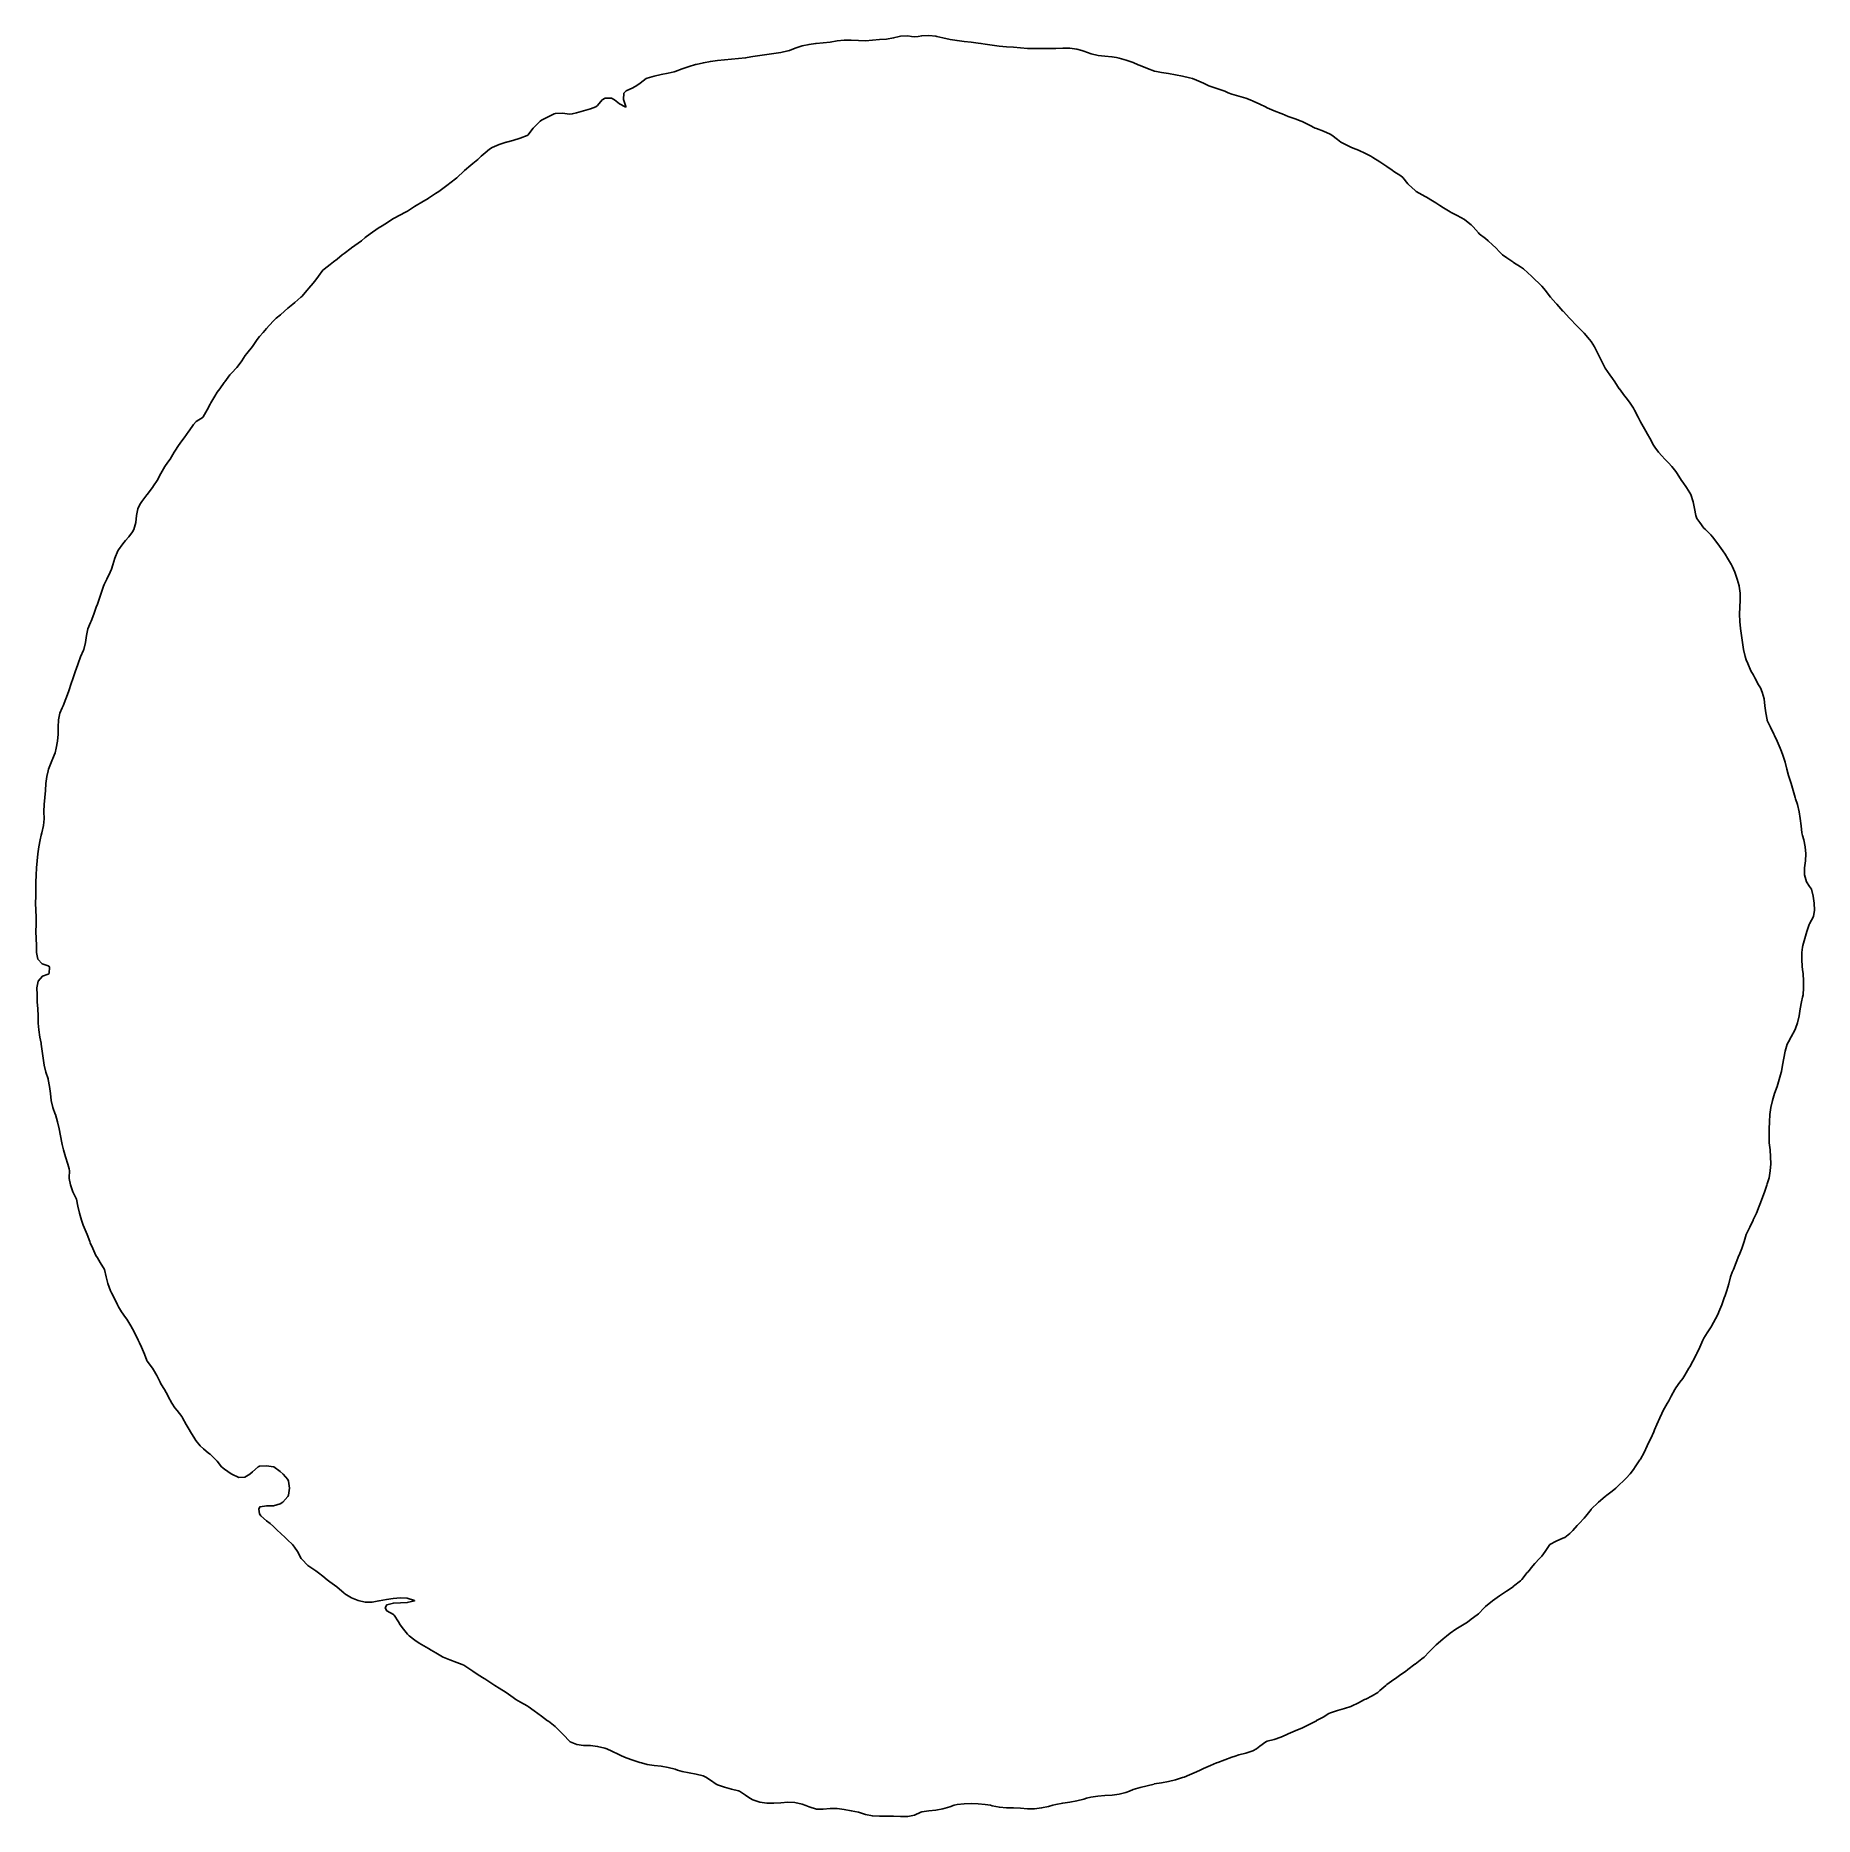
# Model space of a CAD drawing. Extents: x 798 to 1051, y 334 to 587.
import ezdxf

# ---------------------------------------------------------------- set-up
doc = ezdxf.new("R2010")
doc.units = 0
doc.layers.get('0').update_dxf_attribs({"linetype": 'CONTINUOUS'})

msp = doc.modelspace()

# ---------------------------------------------------------------- linework, layer by layer
msp.add_lwpolyline([(916.03, 334.67), (915.04, 335), (915, 335.01), (913.99, 335.21), (913, 335.39), (912, 335.53), (911.01, 335.53), (909.99, 335.42), (909.04, 335.44), (908, 335.75), (907.53, 335.96), (907, 336.16), (905.99, 336.37), (905, 336.42), (904, 336.36), (903, 336.29), (902, 336.29), (901.02, 336.41), (900.03, 336.74), (899.58, 337), (898.99, 337.41), (898.12, 338), (897.99, 338.05), (896.99, 338.3), (896.02, 338.57), (895.01, 338.91), (894.83, 339), (894.01, 339.55), (893.34, 339.99), (892.99, 340.15), (891.99, 340.4), (891, 340.58), (890.01, 340.79), (889.34, 340.99), (889, 341.11), (887.99, 341.37), (887, 341.53), (886, 341.62), (885.02, 341.78), (884.22, 342), (884, 342.07), (883.01, 342.37), (882.02, 342.73), (881.4, 343), (881, 343.2), (879.99, 343.69), (879.29, 343.99), (879, 344.09), (877.99, 344.34), (877, 344.46), (876, 344.48), (875.05, 344.63), (874.08, 345.01), (874.01, 345.07), (873.14, 345.99), (873.01, 346.14), (872.16, 347), (871.99, 347.15), (871, 347.92), (870.9, 347.99), (870.02, 348.62), (869.5, 349), (869, 349.38), (868.15, 350), (867.99, 350.09), (867.03, 350.6), (866.4, 351), (865.99, 351.29), (865, 351.99), (864.99, 352), (864.02, 352.59), (863.41, 352.99), (863, 353.27), (862, 353.92), (861.88, 353.99), (861.02, 354.52), (860.3, 355), (860, 355.2), (859, 355.86), (858.77, 355.98), (857.99, 356.27), (857.03, 356.62), (856.08, 357), (856, 357.04), (855.02, 357.6), (854.38, 357.99), (853.99, 358.23), (853.01, 358.79), (852.66, 358.98), (852.03, 359.41), (851.24, 360.02), (851.01, 360.27), (850.45, 361), (849.99, 361.61), (849.72, 362.02), (849.12, 362.97), (849, 363.07), (848.06, 363.58), (847.83, 364), (848.06, 364.42), (849.01, 364.69), (850.01, 364.73), (850.98, 364.75), (852, 364.98), (852.02, 365), (852, 365.03), (850.97, 365.37), (850.03, 365.41), (848.98, 365.34), (848.01, 365.17), (847, 365.02), (846.95, 365.01), (845.98, 364.82), (845, 364.82), (844.02, 365.06), (843.05, 365.45), (842.12, 366), (842, 366.1), (841, 366.99), (840.99, 367), (840.01, 367.69), (839.61, 368), (839, 368.5), (838.38, 368.98), (838, 369.25), (837, 369.91), (836.88, 370.01), (836.01, 370.9), (835.93, 371.01), (835.38, 371.99), (834.98, 372.62), (834.67, 372.99), (834, 373.67), (833.64, 373.99), (833.01, 374.55), (832.52, 375.02), (831.99, 375.54), (831.52, 375.96), (831.02, 376.35), (830.2, 377.06), (829.99, 377.33), (829.89, 378), (830.04, 378.33), (831.03, 378.5), (832, 378.48), (832.96, 378.78), (833.33, 379.02), (834.01, 379.8), (834.11, 380.02), (834.24, 381), (834.11, 381.98), (834.01, 382.2), (833.35, 382.99), (832.96, 383.35), (832.04, 384), (832, 384.02), (830.99, 384.18), (830.02, 384.13), (829.81, 384.02), (828.99, 383.29), (828.64, 382.97), (827.91, 382.56), (827.09, 382.52), (826.06, 383), (826, 383.04), (825.02, 383.69), (824.63, 384.04), (823.99, 384.8), (823.81, 385), (823, 385.8), (822.77, 385.98), (822.04, 386.55), (821.57, 387.02), (820.99, 387.74), (820.81, 388.01), (820.21, 388.99), (820.01, 389.32), (819.61, 390.02), (819.1, 390.99), (819, 391.15), (818.3, 392), (817.99, 392.37), (817.54, 393.06), (817.06, 394), (817, 394.13), (816.53, 394.98), (816, 395.82), (815.9, 396.01), (815.44, 396.97), (814.98, 397.79), (814.83, 398.01), (814.07, 399.01), (814, 399.13), (813.67, 400), (813.27, 400.99), (812.99, 401.6), (812.8, 402.01), (812.33, 402.98), (811.98, 403.62), (811.75, 404.02), (811.16, 404.99), (811, 405.22), (810.42, 406.03), (809.99, 406.71), (809.84, 407.01), (809.37, 407.99), (808.98, 408.73), (808.85, 409.01), (808.49, 410.02), (808.23, 411), (808.02, 412), (808, 412.04), (807.41, 413), (806.99, 413.68), (806.8, 414.02), (806.33, 415.01), (805.99, 415.81), (805.92, 416), (805.53, 417), (805.14, 417.99), (805, 418.31), (804.72, 419.02), (804.44, 420.01), (804.24, 421), (804.04, 422), (804, 422.1), (803.52, 423.03), (803.18, 424.02), (803, 424.93), (803, 425), (803, 425.09), (803.03, 426), (803, 426.31), (802.8, 426.99), (802.49, 428.02), (802.2, 428.99), (801.99, 429.76), (801.93, 430.01), (801.74, 431), (801.56, 432), (801.32, 432.99), (801.03, 434), (801, 434.06), (800.66, 435.02), (800.45, 436.01), (800.33, 437), (800.21, 438), (800.03, 439), (800, 439.08), (799.69, 440.02), (799.46, 441), (799.3, 442), (799.15, 443.01), (799.01, 444), (799, 444.12), (798.84, 444.99), (798.68, 446.01), (798.6, 447), (798.57, 448), (798.54, 449), (798.47, 450), (798.43, 451), (798.42, 452), (798.6, 452.95), (799.2, 453.64), (800, 453.93), (800.14, 454.03), (800.2, 454.98), (800.01, 455.11), (799.18, 455.41), (798.55, 456.06), (798.35, 457), (798.34, 458), (798.32, 459), (798.28, 460), (798.29, 461), (798.29, 462), (798.26, 463), (798.23, 464), (798.25, 465), (798.27, 466), (798.28, 467), (798.3, 468), (798.36, 469), (798.45, 470), (798.55, 471), (798.7, 472), (798.86, 473), (799, 473.68), (799.09, 473.99), (799.34, 475.02), (799.42, 475.99), (799.39, 477.01), (799.43, 477.99), (799.54, 479.01), (799.64, 480), (799.68, 481), (799.81, 481.98), (800, 482.77), (800.08, 483), (800.43, 483.98), (800.84, 485), (800.99, 485.35), (801.17, 486.01), (801.33, 487), (801.41, 488), (801.44, 489), (801.47, 490), (801.65, 490.95), (802.01, 491.73), (802.15, 492.02), (802.52, 492.99), (802.88, 493.99), (802.98, 494.26), (803.23, 495.02), (803.54, 495.97), (803.91, 497), (803.99, 497.19), (804.26, 498.01), (804.62, 498.98), (805.01, 499.89), (805.05, 500.01), (805.3, 501.01), (805.45, 502), (805.66, 502.96), (806.01, 503.82), (806.1, 504.01), (806.47, 505), (806.82, 505.99), (806.99, 506.44), (807.2, 507.01), (807.52, 507.99), (807.88, 508.99), (807.98, 509.23), (808.36, 510), (808.81, 511), (808.99, 511.41), (809.17, 512.01), (809.47, 512.97), (809.88, 513.99), (809.99, 514.16), (810.61, 514.98), (810.99, 515.48), (811.44, 516), (812, 516.69), (812.19, 517.03), (812.46, 518.01), (812.57, 519), (812.75, 519.96), (813.01, 520.59), (813.31, 521), (814, 521.93), (814.05, 522), (814.83, 522.99), (814.98, 523.21), (815.48, 524.01), (816, 524.98), (816.01, 525), (816.56, 525.96), (817.01, 526.59), (817.31, 527.03), (817.9, 528), (818, 528.17), (818.5, 528.96), (818.99, 529.61), (819.3, 530.02), (819.96, 531), (820, 531.05), (820.62, 531.95), (821.02, 532.35), (822, 532.99), (822.01, 533), (822.58, 534.01), (823.01, 534.81), (823.1, 535), (823.65, 535.97), (824, 536.52), (824.36, 537), (825, 537.87), (825.1, 538), (825.8, 538.99), (826.01, 539.24), (826.8, 540.01), (826.98, 540.24), (827.48, 540.98), (827.99, 541.72), (828.21, 541.99), (829, 542.99), (829.01, 543), (829.66, 543.98), (830, 544.42), (830.52, 545), (830.98, 545.54), (831.37, 545.98), (832.02, 546.68), (832.39, 547), (832.98, 547.5), (833.54, 548), (834.02, 548.42), (834.75, 549.02), (835.01, 549.23), (835.88, 550), (835.99, 550.12), (836.77, 551), (836.99, 551.26), (837.6, 551.98), (837.98, 552.46), (838.4, 553), (839.01, 553.83), (839.17, 553.99), (840.02, 554.65), (840.5, 555.03), (841.01, 555.4), (841.74, 556), (842.01, 556.21), (843, 556.96), (843.06, 557), (843.99, 557.65), (844.46, 558.01), (845.01, 558.45), (845.69, 559.01), (846.02, 559.24), (847, 559.89), (847.18, 560), (848.01, 560.52), (848.77, 561.02), (849.01, 561.15), (850, 561.68), (850.64, 562.02), (851, 562.22), (852, 562.85), (852.23, 563), (853.02, 563.49), (853.95, 564), (854, 564.04), (855, 564.7), (855.45, 565.02), (856.01, 565.43), (856.77, 566), (857, 566.17), (858, 566.93), (858.08, 567), (859, 567.9), (859.11, 568), (859.99, 568.74), (860.29, 568.98), (860.98, 569.56), (861.48, 570.01), (862.03, 570.5), (862.64, 571), (863.02, 571.22), (864.02, 571.66), (865, 571.98), (865.07, 572), (865.98, 572.24), (867, 572.55), (867.99, 572.93), (868.09, 573.01), (868.86, 574), (869.01, 574.17), (869.85, 575), (870.01, 575.1), (870.99, 575.59), (871.82, 576.01), (872.01, 576.08), (872.99, 576.12), (873.69, 576), (874, 575.96), (874.4, 576), (875, 576.18), (876.01, 576.44), (876.97, 576.72), (877.73, 577.02), (877.97, 577.22), (878.65, 577.99), (879.05, 578.23), (879.96, 578.24), (880.39, 578), (881.08, 577.45), (881.88, 576.99), (882.01, 576.97), (882.01, 577), (882, 577.05), (881.65, 578.05), (881.71, 578.93), (882.04, 579.28), (882.97, 579.71), (883.57, 580.03), (884.01, 580.35), (884.87, 581.01), (885.01, 581.08), (886.01, 581.38), (887, 581.59), (887.99, 581.8), (888.85, 582), (889, 582.05), (890.01, 582.42), (891, 582.75), (891.88, 583), (892, 583.04), (893.01, 583.28), (894, 583.45), (895, 583.58), (896, 583.68), (897, 583.76), (898, 583.85), (899, 583.96), (899.21, 584), (900.01, 584.14), (901, 584.29), (902, 584.42), (903, 584.57), (904, 584.74), (905, 584.94), (905.23, 585.01), (906.01, 585.32), (907.01, 585.66), (908.01, 585.88), (908.92, 586), (909, 586), (909.99, 586.09), (911.01, 586.21), (912, 586.37), (913, 586.47), (913.99, 586.46), (915.01, 586.41), (916, 586.4), (917, 586.48), (918, 586.56), (919, 586.63), (919.99, 586.79), (920.8, 587.01), (921, 587.05), (922, 587.07), (922.53, 587.01), (923, 586.97), (923.47, 587), (924, 587.09), (925, 587.12), (926, 587.02), (926.13, 587), (926.99, 586.81), (928.01, 586.59), (929.01, 586.42), (930, 586.29), (931, 586.2), (932, 586.07), (932.38, 586.01), (933, 585.89), (934, 585.75), (935, 585.64), (936, 585.55), (937, 585.47), (938, 585.38), (939, 585.3), (940, 585.28), (941, 585.28), (942, 585.28), (943, 585.3), (944, 585.35), (944.99, 585.33), (946, 585.19), (946.73, 585), (946.99, 584.9), (948.02, 584.55), (949.01, 584.32), (950, 584.21), (950.99, 584.12), (951.64, 584.01), (952, 583.91), (953, 583.65), (953.98, 583.32), (954.73, 582.99), (955.01, 582.86), (956.01, 582.44), (957.01, 582.09), (957.33, 582.01), (958, 581.89), (959, 581.72), (960, 581.55), (961, 581.36), (961.99, 581.13), (962.42, 581.01), (962.99, 580.8), (963.99, 580.37), (964.74, 580), (965.01, 579.89), (966, 579.56), (966.99, 579.22), (967.5, 579.01), (968.01, 578.82), (969, 578.55), (969.98, 578.25), (970.61, 578), (971.01, 577.82), (971.98, 577.38), (972.76, 577), (973.01, 576.88), (974, 576.46), (975, 576.06), (975.14, 576.01), (976, 575.66), (977.01, 575.29), (977.82, 575), (977.99, 574.92), (979.01, 574.42), (979.84, 574), (980, 573.94), (981, 573.57), (981.98, 573.14), (982.2, 573.01), (983, 572.36), (983.46, 572.02), (984.02, 571.7), (985, 571.25), (985.61, 571), (986, 570.85), (986.98, 570.4), (987.75, 569.99), (988.01, 569.84), (988.99, 569.22), (989.31, 569.01), (989.99, 568.53), (990.75, 568.01), (991, 567.85), (991.99, 567.22), (992.26, 566.98), (993, 566.08), (993.07, 566), (994.01, 565.14), (994.18, 565.02), (995, 564.54), (995.94, 564), (996, 563.97), (996.97, 563.39), (997.52, 563.01), (998.02, 562.67), (999, 562.09), (999.15, 562.01), (999.99, 561.57), (1001, 561.04), (1001.06, 561), (1001.98, 560.26), (1002.26, 559.99), (1003.01, 559.11), (1003.11, 559.01), (1003.99, 558.33), (1004.4, 557.99), (1004.99, 557.45), (1005.45, 556.99), (1006.01, 556.42), (1006.43, 556.02), (1007.02, 555.57), (1007.87, 555.01), (1008, 554.93), (1008.98, 554.3), (1009.38, 554.01), (1009.99, 553.47), (1010.51, 552.99), (1011, 552.53), (1011.55, 552), (1011.99, 551.57), (1012.5, 550.97), (1013.03, 550.26), (1013.23, 550), (1014, 549.15), (1014.14, 549), (1015, 548.04), (1015.04, 548), (1015.94, 547), (1016, 546.94), (1016.91, 546), (1017, 545.91), (1017.89, 545), (1018, 544.89), (1018.77, 544), (1018.99, 543.73), (1019.49, 542.96), (1019.96, 542), (1020, 541.92), (1020.47, 540.99), (1020.95, 540), (1021, 539.92), (1021.63, 539), (1022.01, 538.47), (1022.34, 537.99), (1022.99, 537), (1023, 536.98), (1023.73, 536.01), (1024, 535.67), (1024.52, 534.98), (1025.01, 534.26), (1025.16, 533.99), (1025.69, 532.99), (1026.02, 532.32), (1026.18, 532), (1026.75, 531), (1027.01, 530.54), (1027.32, 529.98), (1027.84, 529), (1028.02, 528.7), (1028.54, 528.01), (1029.01, 527.47), (1029.47, 527.01), (1029.98, 526.5), (1030.45, 525.98), (1031.01, 525.26), (1031.19, 524.99), (1031.83, 524), (1032.01, 523.74), (1032.51, 522.99), (1033, 522.26), (1033.15, 521.99), (1033.46, 520.98), (1033.67, 520), (1033.87, 519.01), (1034.02, 518.61), (1034.4, 518.02), (1035.01, 517.24), (1035.23, 517.01), (1035.99, 516.26), (1036.24, 515.99), (1036.98, 515), (1037, 514.98), (1037.69, 513.99), (1038.02, 513.54), (1038.37, 512.98), (1038.93, 512), (1039, 511.85), (1039.38, 510.97), (1039.73, 510), (1040, 509.05), (1040.01, 509), (1040.13, 508), (1040.14, 507), (1040.08, 506), (1040.04, 505), (1040.11, 504), (1040.2, 503), (1040.32, 502), (1040.46, 501), (1040.64, 500), (1040.87, 499), (1041.02, 498.53), (1041.22, 498), (1041.68, 497), (1042.02, 496.37), (1042.23, 495.99), (1042.77, 495), (1043.02, 494.56), (1043.28, 493.97), (1043.55, 492.99), (1043.66, 492), (1043.77, 491.01), (1043.97, 490), (1044, 489.92), (1044.47, 488.98), (1044.91, 488), (1045, 487.81), (1045.41, 486.98), (1045.82, 486), (1046.02, 485.52), (1046.21, 484.99), (1046.52, 484), (1046.78, 483), (1047.01, 482.13), (1047.05, 482), (1047.39, 480.99), (1047.68, 480), (1047.95, 479), (1048, 478.82), (1048.26, 477.99), (1048.51, 476.99), (1048.67, 476), (1048.79, 475), (1048.92, 474), (1049.01, 473.62), (1049.17, 472.99), (1049.37, 471.99), (1049.46, 471), (1049.42, 470.01), (1049.3, 469), (1049.29, 468.01), (1049.57, 467.05), (1050, 466.37), (1050.25, 465.97), (1050.5, 464.98), (1050.65, 464.01), (1050.68, 462.99), (1050.55, 462.1), (1050, 461.08), (1049.95, 460.99), (1049.6, 459.99), (1049.32, 459), (1049.06, 458), (1049.01, 457.78), (1048.91, 457), (1048.88, 456), (1048.95, 455), (1049, 454.61), (1049.07, 454), (1049.15, 453), (1049.15, 452), (1049.07, 451), (1049.01, 450.68), (1048.85, 450), (1048.67, 449), (1048.51, 448.01), (1048.28, 447.02), (1048, 446.24), (1047.89, 446), (1047.4, 445.02), (1047.01, 444.34), (1046.84, 443.98), (1046.53, 442.99), (1046.34, 442), (1046.17, 441.01), (1046, 440.11), (1045.97, 440), (1045.7, 439), (1045.38, 438.01), (1045.01, 437), (1045, 436.98), (1044.75, 436), (1044.51, 434.99), (1044.37, 434), (1044.31, 433), (1044.28, 432), (1044.25, 431), (1044.28, 430.01), (1044.39, 429), (1044.47, 428), (1044.48, 427), (1044.39, 426), (1044.24, 425.02), (1044, 424.19), (1043.94, 424), (1043.61, 423.01), (1043.24, 422.01), (1043.02, 421.46), (1042.83, 421), (1042.45, 420.02), (1042, 419.05), (1041.97, 419), (1041.5, 418.01), (1041.01, 417), (1041, 416.98), (1040.72, 416), (1040.38, 415.02), (1040, 414.05), (1039.98, 414), (1039.6, 413.01), (1039.18, 412.01), (1039.02, 411.64), (1038.79, 410.99), (1038.55, 410), (1038.27, 409.03), (1038.01, 408.32), (1037.87, 407.99), (1037.53, 407.01), (1037.14, 406.01), (1037.02, 405.72), (1036.63, 405.01), (1036.07, 404), (1036.01, 403.9), (1035.48, 403.02), (1035.01, 402.26), (1034.86, 401.99), (1034.44, 401.02), (1034, 400.09), (1033.95, 400), (1033.44, 399.02), (1033, 398.23), (1032.87, 398), (1032.29, 397.02), (1032.01, 396.57), (1031.6, 396.01), (1031, 395.22), (1030.86, 394.99), (1030.36, 394.03), (1030.02, 393.4), (1029.78, 393), (1029.24, 392.01), (1029.02, 391.58), (1028.74, 390.99), (1028.33, 390.02), (1028.01, 389.25), (1027.89, 389), (1027.46, 388.03), (1027, 387.14), (1026.93, 386.99), (1026.5, 386.04), (1026, 385.11), (1025.92, 385), (1025.26, 384.01), (1025.01, 383.64), (1024.53, 383.03), (1023.99, 382.43), (1023.53, 382), (1023.01, 381.51), (1022.49, 381.01), (1021.97, 380.55), (1021.24, 379.99), (1021, 379.8), (1020.05, 379), (1020, 378.95), (1019.02, 378), (1019, 377.97), (1018.26, 377.01), (1018, 376.71), (1017.31, 376), (1017.01, 375.67), (1016.42, 375), (1015.96, 374.56), (1015.26, 374.01), (1014.99, 373.88), (1014.05, 373.48), (1013.15, 372.99), (1013.03, 372.86), (1012.46, 372.02), (1011.99, 371.36), (1011.68, 371), (1011.01, 370.29), (1010.74, 369.99), (1010, 369.07), (1009.94, 369), (1009.18, 368.01), (1008.99, 367.82), (1008, 367.07), (1007.91, 367), (1006.99, 366.39), (1006.4, 365.98), (1005.99, 365.71), (1005, 365.01), (1004.98, 365), (1004.01, 364.18), (1003.81, 364), (1002.99, 363.17), (1002.81, 363), (1001.98, 362.39), (1001.43, 361.98), (1000.98, 361.71), (1000.01, 361.14), (999.78, 360.99), (999, 360.41), (998.45, 359.99), (998, 359.61), (997.28, 358.99), (997, 358.74), (996.24, 357.99), (996, 357.75), (995.28, 357.01), (994.99, 356.75), (994, 356.02), (993.97, 356), (992.99, 355.27), (992.63, 354.99), (991.99, 354.54), (991.23, 353.98), (990.99, 353.82), (990, 353.11), (989.85, 352.99), (989.01, 352.27), (988.71, 352.01), (987.94, 351.5), (987, 351.06), (986.85, 351), (985.99, 350.55), (985, 350.06), (984.87, 350), (983.97, 349.72), (983.02, 349.44), (982.01, 349.13), (981.79, 349), (980.96, 348.48), (980.02, 348), (980, 347.99), (978.98, 347.45), (978.01, 346.99), (976.99, 346.57), (976.01, 346.15), (975.71, 346), (974.96, 345.65), (974, 345.34), (973.01, 345.08), (972.83, 345), (971.99, 344.36), (971.48, 343.99), (970.97, 343.72), (969.99, 343.38), (969.01, 343.13), (968.47, 342.98), (968, 342.8), (966.99, 342.42), (966.01, 342.08), (965.81, 342), (964.98, 341.62), (964, 341.2), (963.53, 340.97), (962.98, 340.72), (961.99, 340.29), (961.23, 339.98), (960.99, 339.91), (960, 339.61), (959, 339.37), (958, 339.18), (957, 339.01), (956.96, 339), (956, 338.77), (955, 338.51), (954.01, 338.21), (953.46, 337.98), (952.98, 337.8), (951.99, 337.55), (951, 337.43), (950, 337.36), (949, 337.29), (948.01, 337.15), (947.37, 336.98), (946.99, 336.86), (945.99, 336.61), (945, 336.45), (944.01, 336.3), (943, 336.09), (942.62, 335.99), (942, 335.83), (941, 335.62), (940, 335.49), (939, 335.49), (938, 335.56), (937, 335.61), (936, 335.63), (935.01, 335.72), (934, 335.92), (933.73, 335.99), (932.99, 336.12), (932, 336.21), (931, 336.22), (930, 336.19), (929.01, 336.09), (928.58, 335.99), (928, 335.79), (926.99, 335.49), (925.99, 335.29), (925, 335.18), (924, 335.05), (923.86, 335), (922.96, 334.6), (922, 334.42), (921, 334.41), (920, 334.45), (919, 334.45), (918, 334.43), (917, 334.49), (916.03, 334.67)])

doc.saveas('drawing.dxf')
